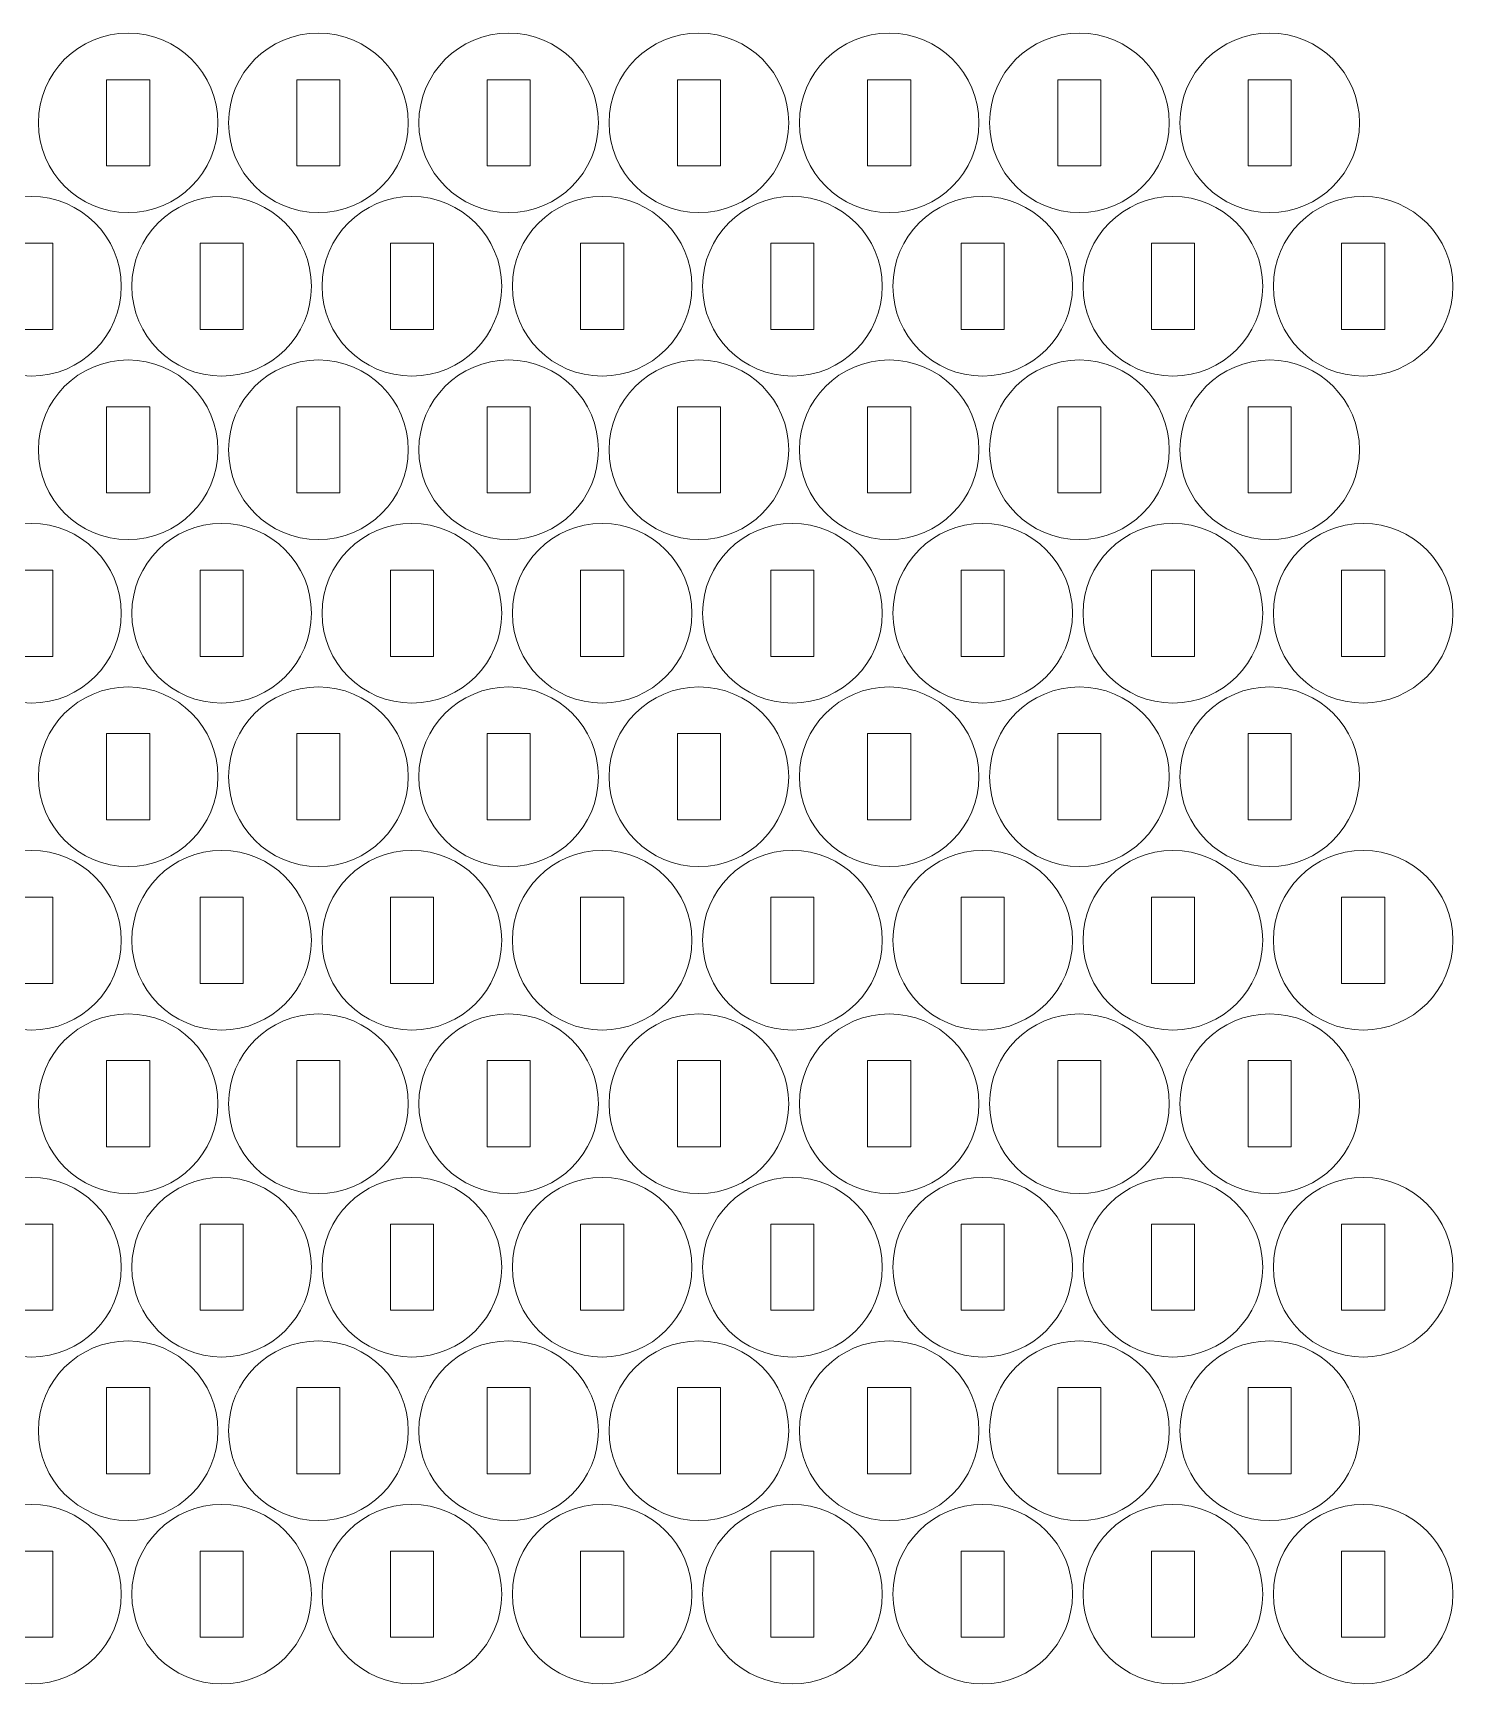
# Model space of a CAD drawing. Header units: millimetres. Extents: x -263 to 263, y -151 to 151.
# Drawn here: x 102.4 to 201.3, y -151.2 to -36.3 of the extents above; entities that cross this region are included whole.
import ezdxf

# ---------------------------------------------------------------- set-up
doc = ezdxf.new("R2010")
doc.units = ezdxf.units.MM
doc.header["$MEASUREMENT"] = 0
doc.layers.add('Camada 1', color=7, linetype='Continuous')

msp = doc.modelspace()

# ---------------------------------------------------------------- linework, layer by layer
at = {"layer": 'Camada 1', "lineweight": 20}
for points in [[(109.0542, -36.2836), (112.5059, -36.2836), (115.3042, -39.0819), (115.3042, -42.5336), (115.3042, -42.5336), (115.3042, -45.9853), (112.5059, -48.7836), (109.0542, -48.7836), (109.0542, -48.7836), (105.6025, -48.7836), (102.8042, -45.9853), (102.8042, -42.5336), (102.8042, -42.5336), (102.8042, -39.0819), (105.6025, -36.2836), (109.0542, -36.2836)], [(122.2964, -36.2836), (125.7481, -36.2836), (128.5464, -39.0819), (128.5464, -42.5336), (128.5464, -42.5336), (128.5464, -45.9853), (125.7481, -48.7836), (122.2964, -48.7836), (122.2964, -48.7836), (118.8447, -48.7836), (116.0464, -45.9853), (116.0464, -42.5336), (116.0464, -42.5336), (116.0464, -39.0819), (118.8447, -36.2836), (122.2964, -36.2836)], [(135.5386, -36.2836), (138.9903, -36.2836), (141.7886, -39.0819), (141.7886, -42.5336), (141.7886, -42.5336), (141.7886, -45.9853), (138.9903, -48.7836), (135.5386, -48.7836), (135.5386, -48.7836), (132.0869, -48.7836), (129.2886, -45.9853), (129.2886, -42.5336), (129.2886, -42.5336), (129.2886, -39.0819), (132.0869, -36.2836), (135.5386, -36.2836)], [(148.7808, -36.2836), (152.2325, -36.2836), (155.0308, -39.0819), (155.0308, -42.5336), (155.0308, -42.5336), (155.0308, -45.9853), (152.2325, -48.7836), (148.7808, -48.7836), (148.7808, -48.7836), (145.3291, -48.7836), (142.5308, -45.9853), (142.5308, -42.5336), (142.5308, -42.5336), (142.5308, -39.0819), (145.3291, -36.2836), (148.7808, -36.2836)], [(162.023, -36.2836), (165.4747, -36.2836), (168.273, -39.0819), (168.273, -42.5336), (168.273, -42.5336), (168.273, -45.9853), (165.4747, -48.7836), (162.023, -48.7836), (162.023, -48.7836), (158.5713, -48.7836), (155.773, -45.9853), (155.773, -42.5336), (155.773, -42.5336), (155.773, -39.0819), (158.5713, -36.2836), (162.023, -36.2836)], [(175.2652, -36.2836), (178.7169, -36.2836), (181.5152, -39.0819), (181.5152, -42.5336), (181.5152, -42.5336), (181.5152, -45.9853), (178.7169, -48.7836), (175.2652, -48.7836), (175.2652, -48.7836), (171.8135, -48.7836), (169.0152, -45.9853), (169.0152, -42.5336), (169.0152, -42.5336), (169.0152, -39.0819), (171.8135, -36.2836), (175.2652, -36.2836)], [(188.5074, -36.2836), (191.9591, -36.2836), (194.7574, -39.0819), (194.7574, -42.5336), (194.7574, -42.5336), (194.7574, -45.9853), (191.9591, -48.7836), (188.5074, -48.7836), (188.5074, -48.7836), (185.0557, -48.7836), (182.2574, -45.9853), (182.2574, -42.5336), (182.2574, -42.5336), (182.2574, -39.0819), (185.0557, -36.2836), (188.5074, -36.2836)], [(107.5542, -39.5336), (107.5542, -39.5336), (110.5542, -39.5336), (110.5542, -39.5336), (110.5542, -39.5336), (110.5542, -39.5336), (110.5542, -45.5336), (110.5542, -45.5336), (110.5542, -45.5336), (110.5542, -45.5336), (107.5542, -45.5336), (107.5542, -45.5336), (107.5542, -45.5336), (107.5542, -45.5336), (107.5542, -39.5336), (107.5542, -39.5336)], [(120.7964, -39.5336), (120.7964, -39.5336), (123.7964, -39.5336), (123.7964, -39.5336), (123.7964, -39.5336), (123.7964, -39.5336), (123.7964, -45.5336), (123.7964, -45.5336), (123.7964, -45.5336), (123.7964, -45.5336), (120.7964, -45.5336), (120.7964, -45.5336), (120.7964, -45.5336), (120.7964, -45.5336), (120.7964, -39.5336), (120.7964, -39.5336)], [(134.0386, -39.5336), (134.0386, -39.5336), (137.0386, -39.5336), (137.0386, -39.5336), (137.0386, -39.5336), (137.0386, -39.5336), (137.0386, -45.5336), (137.0386, -45.5336), (137.0386, -45.5336), (137.0386, -45.5336), (134.0386, -45.5336), (134.0386, -45.5336), (134.0386, -45.5336), (134.0386, -45.5336), (134.0386, -39.5336), (134.0386, -39.5336)], [(147.2808, -39.5336), (147.2808, -39.5336), (150.2808, -39.5336), (150.2808, -39.5336), (150.2808, -39.5336), (150.2808, -39.5336), (150.2808, -45.5336), (150.2808, -45.5336), (150.2808, -45.5336), (150.2808, -45.5336), (147.2808, -45.5336), (147.2808, -45.5336), (147.2808, -45.5336), (147.2808, -45.5336), (147.2808, -39.5336), (147.2808, -39.5336)], [(160.523, -39.5336), (160.523, -39.5336), (163.523, -39.5336), (163.523, -39.5336), (163.523, -39.5336), (163.523, -39.5336), (163.523, -45.5336), (163.523, -45.5336), (163.523, -45.5336), (163.523, -45.5336), (160.523, -45.5336), (160.523, -45.5336), (160.523, -45.5336), (160.523, -45.5336), (160.523, -39.5336), (160.523, -39.5336)], [(173.7652, -39.5336), (173.7652, -39.5336), (176.7652, -39.5336), (176.7652, -39.5336), (176.7652, -39.5336), (176.7652, -39.5336), (176.7652, -45.5336), (176.7652, -45.5336), (176.7652, -45.5336), (176.7652, -45.5336), (173.7652, -45.5336), (173.7652, -45.5336), (173.7652, -45.5336), (173.7652, -45.5336), (173.7652, -39.5336), (173.7652, -39.5336)], [(187.0074, -39.5336), (187.0074, -39.5336), (190.0074, -39.5336), (190.0074, -39.5336), (190.0074, -39.5336), (190.0074, -39.5336), (190.0074, -45.5336), (190.0074, -45.5336), (190.0074, -45.5336), (190.0074, -45.5336), (187.0074, -45.5336), (187.0074, -45.5336), (187.0074, -45.5336), (187.0074, -45.5336), (187.0074, -39.5336), (187.0074, -39.5336)], [(102.3208, -47.6607), (105.7725, -47.6607), (108.5708, -50.459), (108.5708, -53.9107), (108.5708, -53.9107), (108.5708, -57.3624), (105.7725, -60.1607), (102.3208, -60.1607), (102.3208, -60.1607), (98.8691, -60.1607), (96.0708, -57.3624), (96.0708, -53.9107), (96.0708, -53.9107), (96.0708, -50.459), (98.8691, -47.6607), (102.3208, -47.6607)], [(115.563, -47.6607), (119.0147, -47.6607), (121.813, -50.459), (121.813, -53.9107), (121.813, -53.9107), (121.813, -57.3624), (119.0147, -60.1607), (115.563, -60.1607), (115.563, -60.1607), (112.1113, -60.1607), (109.313, -57.3624), (109.313, -53.9107), (109.313, -53.9107), (109.313, -50.459), (112.1113, -47.6607), (115.563, -47.6607)], [(128.8052, -47.6607), (132.2569, -47.6607), (135.0552, -50.459), (135.0552, -53.9107), (135.0552, -53.9107), (135.0552, -57.3624), (132.2569, -60.1607), (128.8052, -60.1607), (128.8052, -60.1607), (125.3535, -60.1607), (122.5552, -57.3624), (122.5552, -53.9107), (122.5552, -53.9107), (122.5552, -50.459), (125.3535, -47.6607), (128.8052, -47.6607)], [(142.0474, -47.6607), (145.4991, -47.6607), (148.2974, -50.459), (148.2974, -53.9107), (148.2974, -53.9107), (148.2974, -57.3624), (145.4991, -60.1607), (142.0474, -60.1607), (142.0474, -60.1607), (138.5957, -60.1607), (135.7974, -57.3624), (135.7974, -53.9107), (135.7974, -53.9107), (135.7974, -50.459), (138.5957, -47.6607), (142.0474, -47.6607)], [(155.2896, -47.6607), (158.7413, -47.6607), (161.5396, -50.459), (161.5396, -53.9107), (161.5396, -53.9107), (161.5396, -57.3624), (158.7413, -60.1607), (155.2896, -60.1607), (155.2896, -60.1607), (151.8379, -60.1607), (149.0396, -57.3624), (149.0396, -53.9107), (149.0396, -53.9107), (149.0396, -50.459), (151.8379, -47.6607), (155.2896, -47.6607)], [(168.5318, -47.6607), (171.9835, -47.6607), (174.7818, -50.459), (174.7818, -53.9107), (174.7818, -53.9107), (174.7818, -57.3624), (171.9835, -60.1607), (168.5318, -60.1607), (168.5318, -60.1607), (165.0801, -60.1607), (162.2818, -57.3624), (162.2818, -53.9107), (162.2818, -53.9107), (162.2818, -50.459), (165.0801, -47.6607), (168.5318, -47.6607)], [(181.774, -47.6607), (185.2257, -47.6607), (188.024, -50.459), (188.024, -53.9107), (188.024, -53.9107), (188.024, -57.3624), (185.2257, -60.1607), (181.774, -60.1607), (181.774, -60.1607), (178.3223, -60.1607), (175.524, -57.3624), (175.524, -53.9107), (175.524, -53.9107), (175.524, -50.459), (178.3223, -47.6607), (181.774, -47.6607)], [(195.0162, -47.6607), (198.4679, -47.6607), (201.2662, -50.459), (201.2662, -53.9107), (201.2662, -53.9107), (201.2662, -57.3624), (198.4679, -60.1607), (195.0162, -60.1607), (195.0162, -60.1607), (191.5645, -60.1607), (188.7662, -57.3624), (188.7662, -53.9107), (188.7662, -53.9107), (188.7662, -50.459), (191.5645, -47.6607), (195.0162, -47.6607)], [(100.8208, -50.9107), (100.8208, -50.9107), (103.8208, -50.9107), (103.8208, -50.9107), (103.8208, -50.9107), (103.8208, -50.9107), (103.8208, -56.9107), (103.8208, -56.9107), (103.8208, -56.9107), (103.8208, -56.9107), (100.8208, -56.9107), (100.8208, -56.9107), (100.8208, -56.9107), (100.8208, -56.9107), (100.8208, -50.9107), (100.8208, -50.9107)], [(114.063, -50.9107), (114.063, -50.9107), (117.063, -50.9107), (117.063, -50.9107), (117.063, -50.9107), (117.063, -50.9107), (117.063, -56.9107), (117.063, -56.9107), (117.063, -56.9107), (117.063, -56.9107), (114.063, -56.9107), (114.063, -56.9107), (114.063, -56.9107), (114.063, -56.9107), (114.063, -50.9107), (114.063, -50.9107)], [(127.3052, -50.9107), (127.3052, -50.9107), (130.3052, -50.9107), (130.3052, -50.9107), (130.3052, -50.9107), (130.3052, -50.9107), (130.3052, -56.9107), (130.3052, -56.9107), (130.3052, -56.9107), (130.3052, -56.9107), (127.3052, -56.9107), (127.3052, -56.9107), (127.3052, -56.9107), (127.3052, -56.9107), (127.3052, -50.9107), (127.3052, -50.9107)], [(140.5474, -50.9107), (140.5474, -50.9107), (143.5474, -50.9107), (143.5474, -50.9107), (143.5474, -50.9107), (143.5474, -50.9107), (143.5474, -56.9107), (143.5474, -56.9107), (143.5474, -56.9107), (143.5474, -56.9107), (140.5474, -56.9107), (140.5474, -56.9107), (140.5474, -56.9107), (140.5474, -56.9107), (140.5474, -50.9107), (140.5474, -50.9107)], [(153.7896, -50.9107), (153.7896, -50.9107), (156.7896, -50.9107), (156.7896, -50.9107), (156.7896, -50.9107), (156.7896, -50.9107), (156.7896, -56.9107), (156.7896, -56.9107), (156.7896, -56.9107), (156.7896, -56.9107), (153.7896, -56.9107), (153.7896, -56.9107), (153.7896, -56.9107), (153.7896, -56.9107), (153.7896, -50.9107), (153.7896, -50.9107)], [(167.0318, -50.9107), (167.0318, -50.9107), (170.0318, -50.9107), (170.0318, -50.9107), (170.0318, -50.9107), (170.0318, -50.9107), (170.0318, -56.9107), (170.0318, -56.9107), (170.0318, -56.9107), (170.0318, -56.9107), (167.0318, -56.9107), (167.0318, -56.9107), (167.0318, -56.9107), (167.0318, -56.9107), (167.0318, -50.9107), (167.0318, -50.9107)], [(180.274, -50.9107), (180.274, -50.9107), (183.274, -50.9107), (183.274, -50.9107), (183.274, -50.9107), (183.274, -50.9107), (183.274, -56.9107), (183.274, -56.9107), (183.274, -56.9107), (183.274, -56.9107), (180.274, -56.9107), (180.274, -56.9107), (180.274, -56.9107), (180.274, -56.9107), (180.274, -50.9107), (180.274, -50.9107)], [(193.5162, -50.9107), (193.5162, -50.9107), (196.5162, -50.9107), (196.5162, -50.9107), (196.5162, -50.9107), (196.5162, -50.9107), (196.5162, -56.9107), (196.5162, -56.9107), (196.5162, -56.9107), (196.5162, -56.9107), (193.5162, -56.9107), (193.5162, -56.9107), (193.5162, -56.9107), (193.5162, -56.9107), (193.5162, -50.9107), (193.5162, -50.9107)], [(109.0542, -59.0378), (112.5059, -59.0378), (115.3042, -61.8361), (115.3042, -65.2878), (115.3042, -65.2878), (115.3042, -68.7395), (112.5059, -71.5378), (109.0542, -71.5378), (109.0542, -71.5378), (105.6025, -71.5378), (102.8042, -68.7395), (102.8042, -65.2878), (102.8042, -65.2878), (102.8042, -61.8361), (105.6025, -59.0378), (109.0542, -59.0378)], [(122.2964, -59.0378), (125.7481, -59.0378), (128.5464, -61.8361), (128.5464, -65.2878), (128.5464, -65.2878), (128.5464, -68.7395), (125.7481, -71.5378), (122.2964, -71.5378), (122.2964, -71.5378), (118.8447, -71.5378), (116.0464, -68.7395), (116.0464, -65.2878), (116.0464, -65.2878), (116.0464, -61.8361), (118.8447, -59.0378), (122.2964, -59.0378)], [(135.5386, -59.0378), (138.9903, -59.0378), (141.7886, -61.8361), (141.7886, -65.2878), (141.7886, -65.2878), (141.7886, -68.7395), (138.9903, -71.5378), (135.5386, -71.5378), (135.5386, -71.5378), (132.0869, -71.5378), (129.2886, -68.7395), (129.2886, -65.2878), (129.2886, -65.2878), (129.2886, -61.8361), (132.0869, -59.0378), (135.5386, -59.0378)], [(148.7808, -59.0378), (152.2325, -59.0378), (155.0308, -61.8361), (155.0308, -65.2878), (155.0308, -65.2878), (155.0308, -68.7395), (152.2325, -71.5378), (148.7808, -71.5378), (148.7808, -71.5378), (145.3291, -71.5378), (142.5308, -68.7395), (142.5308, -65.2878), (142.5308, -65.2878), (142.5308, -61.8361), (145.3291, -59.0378), (148.7808, -59.0378)], [(162.023, -59.0378), (165.4747, -59.0378), (168.273, -61.8361), (168.273, -65.2878), (168.273, -65.2878), (168.273, -68.7395), (165.4747, -71.5378), (162.023, -71.5378), (162.023, -71.5378), (158.5713, -71.5378), (155.773, -68.7395), (155.773, -65.2878), (155.773, -65.2878), (155.773, -61.8361), (158.5713, -59.0378), (162.023, -59.0378)], [(175.2652, -59.0378), (178.7169, -59.0378), (181.5152, -61.8361), (181.5152, -65.2878), (181.5152, -65.2878), (181.5152, -68.7395), (178.7169, -71.5378), (175.2652, -71.5378), (175.2652, -71.5378), (171.8135, -71.5378), (169.0152, -68.7395), (169.0152, -65.2878), (169.0152, -65.2878), (169.0152, -61.8361), (171.8135, -59.0378), (175.2652, -59.0378)], [(188.5074, -59.0378), (191.9591, -59.0378), (194.7574, -61.8361), (194.7574, -65.2878), (194.7574, -65.2878), (194.7574, -68.7395), (191.9591, -71.5378), (188.5074, -71.5378), (188.5074, -71.5378), (185.0557, -71.5378), (182.2574, -68.7395), (182.2574, -65.2878), (182.2574, -65.2878), (182.2574, -61.8361), (185.0557, -59.0378), (188.5074, -59.0378)], [(107.5542, -62.2878), (107.5542, -62.2878), (110.5542, -62.2878), (110.5542, -62.2878), (110.5542, -62.2878), (110.5542, -62.2878), (110.5542, -68.2878), (110.5542, -68.2878), (110.5542, -68.2878), (110.5542, -68.2878), (107.5542, -68.2878), (107.5542, -68.2878), (107.5542, -68.2878), (107.5542, -68.2878), (107.5542, -62.2878), (107.5542, -62.2878)], [(120.7964, -62.2878), (120.7964, -62.2878), (123.7964, -62.2878), (123.7964, -62.2878), (123.7964, -62.2878), (123.7964, -62.2878), (123.7964, -68.2878), (123.7964, -68.2878), (123.7964, -68.2878), (123.7964, -68.2878), (120.7964, -68.2878), (120.7964, -68.2878), (120.7964, -68.2878), (120.7964, -68.2878), (120.7964, -62.2878), (120.7964, -62.2878)], [(134.0386, -62.2878), (134.0386, -62.2878), (137.0386, -62.2878), (137.0386, -62.2878), (137.0386, -62.2878), (137.0386, -62.2878), (137.0386, -68.2878), (137.0386, -68.2878), (137.0386, -68.2878), (137.0386, -68.2878), (134.0386, -68.2878), (134.0386, -68.2878), (134.0386, -68.2878), (134.0386, -68.2878), (134.0386, -62.2878), (134.0386, -62.2878)], [(147.2808, -62.2878), (147.2808, -62.2878), (150.2808, -62.2878), (150.2808, -62.2878), (150.2808, -62.2878), (150.2808, -62.2878), (150.2808, -68.2878), (150.2808, -68.2878), (150.2808, -68.2878), (150.2808, -68.2878), (147.2808, -68.2878), (147.2808, -68.2878), (147.2808, -68.2878), (147.2808, -68.2878), (147.2808, -62.2878), (147.2808, -62.2878)], [(160.523, -62.2878), (160.523, -62.2878), (163.523, -62.2878), (163.523, -62.2878), (163.523, -62.2878), (163.523, -62.2878), (163.523, -68.2878), (163.523, -68.2878), (163.523, -68.2878), (163.523, -68.2878), (160.523, -68.2878), (160.523, -68.2878), (160.523, -68.2878), (160.523, -68.2878), (160.523, -62.2878), (160.523, -62.2878)], [(173.7652, -62.2878), (173.7652, -62.2878), (176.7652, -62.2878), (176.7652, -62.2878), (176.7652, -62.2878), (176.7652, -62.2878), (176.7652, -68.2878), (176.7652, -68.2878), (176.7652, -68.2878), (176.7652, -68.2878), (173.7652, -68.2878), (173.7652, -68.2878), (173.7652, -68.2878), (173.7652, -68.2878), (173.7652, -62.2878), (173.7652, -62.2878)], [(187.0074, -62.2878), (187.0074, -62.2878), (190.0074, -62.2878), (190.0074, -62.2878), (190.0074, -62.2878), (190.0074, -62.2878), (190.0074, -68.2878), (190.0074, -68.2878), (190.0074, -68.2878), (190.0074, -68.2878), (187.0074, -68.2878), (187.0074, -68.2878), (187.0074, -68.2878), (187.0074, -68.2878), (187.0074, -62.2878), (187.0074, -62.2878)], [(102.3208, -70.4149), (105.7725, -70.4149), (108.5708, -73.2132), (108.5708, -76.6649), (108.5708, -76.6649), (108.5708, -80.1166), (105.7725, -82.9149), (102.3208, -82.9149), (102.3208, -82.9149), (98.8691, -82.9149), (96.0708, -80.1166), (96.0708, -76.6649), (96.0708, -76.6649), (96.0708, -73.2132), (98.8691, -70.4149), (102.3208, -70.4149)], [(115.563, -70.4149), (119.0147, -70.4149), (121.813, -73.2132), (121.813, -76.6649), (121.813, -76.6649), (121.813, -80.1166), (119.0147, -82.9149), (115.563, -82.9149), (115.563, -82.9149), (112.1113, -82.9149), (109.313, -80.1166), (109.313, -76.6649), (109.313, -76.6649), (109.313, -73.2132), (112.1113, -70.4149), (115.563, -70.4149)], [(128.8052, -70.4149), (132.2569, -70.4149), (135.0552, -73.2132), (135.0552, -76.6649), (135.0552, -76.6649), (135.0552, -80.1166), (132.2569, -82.9149), (128.8052, -82.9149), (128.8052, -82.9149), (125.3535, -82.9149), (122.5552, -80.1166), (122.5552, -76.6649), (122.5552, -76.6649), (122.5552, -73.2132), (125.3535, -70.4149), (128.8052, -70.4149)], [(142.0474, -70.4149), (145.4991, -70.4149), (148.2974, -73.2132), (148.2974, -76.6649), (148.2974, -76.6649), (148.2974, -80.1166), (145.4991, -82.9149), (142.0474, -82.9149), (142.0474, -82.9149), (138.5957, -82.9149), (135.7974, -80.1166), (135.7974, -76.6649), (135.7974, -76.6649), (135.7974, -73.2132), (138.5957, -70.4149), (142.0474, -70.4149)], [(155.2896, -70.4149), (158.7413, -70.4149), (161.5396, -73.2132), (161.5396, -76.6649), (161.5396, -76.6649), (161.5396, -80.1166), (158.7413, -82.9149), (155.2896, -82.9149), (155.2896, -82.9149), (151.8379, -82.9149), (149.0396, -80.1166), (149.0396, -76.6649), (149.0396, -76.6649), (149.0396, -73.2132), (151.8379, -70.4149), (155.2896, -70.4149)], [(168.5318, -70.4149), (171.9835, -70.4149), (174.7818, -73.2132), (174.7818, -76.6649), (174.7818, -76.6649), (174.7818, -80.1166), (171.9835, -82.9149), (168.5318, -82.9149), (168.5318, -82.9149), (165.0801, -82.9149), (162.2818, -80.1166), (162.2818, -76.6649), (162.2818, -76.6649), (162.2818, -73.2132), (165.0801, -70.4149), (168.5318, -70.4149)], [(181.774, -70.4149), (185.2257, -70.4149), (188.024, -73.2132), (188.024, -76.6649), (188.024, -76.6649), (188.024, -80.1166), (185.2257, -82.9149), (181.774, -82.9149), (181.774, -82.9149), (178.3223, -82.9149), (175.524, -80.1166), (175.524, -76.6649), (175.524, -76.6649), (175.524, -73.2132), (178.3223, -70.4149), (181.774, -70.4149)], [(195.0162, -70.4149), (198.4679, -70.4149), (201.2662, -73.2132), (201.2662, -76.6649), (201.2662, -76.6649), (201.2662, -80.1166), (198.4679, -82.9149), (195.0162, -82.9149), (195.0162, -82.9149), (191.5645, -82.9149), (188.7662, -80.1166), (188.7662, -76.6649), (188.7662, -76.6649), (188.7662, -73.2132), (191.5645, -70.4149), (195.0162, -70.4149)], [(100.8208, -73.6649), (100.8208, -73.6649), (103.8208, -73.6649), (103.8208, -73.6649), (103.8208, -73.6649), (103.8208, -73.6649), (103.8208, -79.6649), (103.8208, -79.6649), (103.8208, -79.6649), (103.8208, -79.6649), (100.8208, -79.6649), (100.8208, -79.6649), (100.8208, -79.6649), (100.8208, -79.6649), (100.8208, -73.6649), (100.8208, -73.6649)], [(114.063, -73.6649), (114.063, -73.6649), (117.063, -73.6649), (117.063, -73.6649), (117.063, -73.6649), (117.063, -73.6649), (117.063, -79.6649), (117.063, -79.6649), (117.063, -79.6649), (117.063, -79.6649), (114.063, -79.6649), (114.063, -79.6649), (114.063, -79.6649), (114.063, -79.6649), (114.063, -73.6649), (114.063, -73.6649)], [(127.3052, -73.6649), (127.3052, -73.6649), (130.3052, -73.6649), (130.3052, -73.6649), (130.3052, -73.6649), (130.3052, -73.6649), (130.3052, -79.6649), (130.3052, -79.6649), (130.3052, -79.6649), (130.3052, -79.6649), (127.3052, -79.6649), (127.3052, -79.6649), (127.3052, -79.6649), (127.3052, -79.6649), (127.3052, -73.6649), (127.3052, -73.6649)], [(140.5474, -73.6649), (140.5474, -73.6649), (143.5474, -73.6649), (143.5474, -73.6649), (143.5474, -73.6649), (143.5474, -73.6649), (143.5474, -79.6649), (143.5474, -79.6649), (143.5474, -79.6649), (143.5474, -79.6649), (140.5474, -79.6649), (140.5474, -79.6649), (140.5474, -79.6649), (140.5474, -79.6649), (140.5474, -73.6649), (140.5474, -73.6649)], [(153.7896, -73.6649), (153.7896, -73.6649), (156.7896, -73.6649), (156.7896, -73.6649), (156.7896, -73.6649), (156.7896, -73.6649), (156.7896, -79.6649), (156.7896, -79.6649), (156.7896, -79.6649), (156.7896, -79.6649), (153.7896, -79.6649), (153.7896, -79.6649), (153.7896, -79.6649), (153.7896, -79.6649), (153.7896, -73.6649), (153.7896, -73.6649)], [(167.0318, -73.6649), (167.0318, -73.6649), (170.0318, -73.6649), (170.0318, -73.6649), (170.0318, -73.6649), (170.0318, -73.6649), (170.0318, -79.6649), (170.0318, -79.6649), (170.0318, -79.6649), (170.0318, -79.6649), (167.0318, -79.6649), (167.0318, -79.6649), (167.0318, -79.6649), (167.0318, -79.6649), (167.0318, -73.6649), (167.0318, -73.6649)], [(180.274, -73.6649), (180.274, -73.6649), (183.274, -73.6649), (183.274, -73.6649), (183.274, -73.6649), (183.274, -73.6649), (183.274, -79.6649), (183.274, -79.6649), (183.274, -79.6649), (183.274, -79.6649), (180.274, -79.6649), (180.274, -79.6649), (180.274, -79.6649), (180.274, -79.6649), (180.274, -73.6649), (180.274, -73.6649)], [(193.5162, -73.6649), (193.5162, -73.6649), (196.5162, -73.6649), (196.5162, -73.6649), (196.5162, -73.6649), (196.5162, -73.6649), (196.5162, -79.6649), (196.5162, -79.6649), (196.5162, -79.6649), (196.5162, -79.6649), (193.5162, -79.6649), (193.5162, -79.6649), (193.5162, -79.6649), (193.5162, -79.6649), (193.5162, -73.6649), (193.5162, -73.6649)], [(109.0542, -81.792), (112.5059, -81.792), (115.3042, -84.5903), (115.3042, -88.042), (115.3042, -88.042), (115.3042, -91.4937), (112.5059, -94.292), (109.0542, -94.292), (109.0542, -94.292), (105.6025, -94.292), (102.8042, -91.4937), (102.8042, -88.042), (102.8042, -88.042), (102.8042, -84.5903), (105.6025, -81.792), (109.0542, -81.792)], [(122.2964, -81.792), (125.7481, -81.792), (128.5464, -84.5903), (128.5464, -88.042), (128.5464, -88.042), (128.5464, -91.4937), (125.7481, -94.292), (122.2964, -94.292), (122.2964, -94.292), (118.8447, -94.292), (116.0464, -91.4937), (116.0464, -88.042), (116.0464, -88.042), (116.0464, -84.5903), (118.8447, -81.792), (122.2964, -81.792)], [(135.5386, -81.792), (138.9903, -81.792), (141.7886, -84.5903), (141.7886, -88.042), (141.7886, -88.042), (141.7886, -91.4937), (138.9903, -94.292), (135.5386, -94.292), (135.5386, -94.292), (132.0869, -94.292), (129.2886, -91.4937), (129.2886, -88.042), (129.2886, -88.042), (129.2886, -84.5903), (132.0869, -81.792), (135.5386, -81.792)], [(148.7808, -81.792), (152.2325, -81.792), (155.0308, -84.5903), (155.0308, -88.042), (155.0308, -88.042), (155.0308, -91.4937), (152.2325, -94.292), (148.7808, -94.292), (148.7808, -94.292), (145.3291, -94.292), (142.5308, -91.4937), (142.5308, -88.042), (142.5308, -88.042), (142.5308, -84.5903), (145.3291, -81.792), (148.7808, -81.792)], [(162.023, -81.792), (165.4747, -81.792), (168.273, -84.5903), (168.273, -88.042), (168.273, -88.042), (168.273, -91.4937), (165.4747, -94.292), (162.023, -94.292), (162.023, -94.292), (158.5713, -94.292), (155.773, -91.4937), (155.773, -88.042), (155.773, -88.042), (155.773, -84.5903), (158.5713, -81.792), (162.023, -81.792)], [(175.2652, -81.792), (178.7169, -81.792), (181.5152, -84.5903), (181.5152, -88.042), (181.5152, -88.042), (181.5152, -91.4937), (178.7169, -94.292), (175.2652, -94.292), (175.2652, -94.292), (171.8135, -94.292), (169.0152, -91.4937), (169.0152, -88.042), (169.0152, -88.042), (169.0152, -84.5903), (171.8135, -81.792), (175.2652, -81.792)], [(188.5074, -81.792), (191.9591, -81.792), (194.7574, -84.5903), (194.7574, -88.042), (194.7574, -88.042), (194.7574, -91.4937), (191.9591, -94.292), (188.5074, -94.292), (188.5074, -94.292), (185.0557, -94.292), (182.2574, -91.4937), (182.2574, -88.042), (182.2574, -88.042), (182.2574, -84.5903), (185.0557, -81.792), (188.5074, -81.792)], [(107.5542, -85.042), (107.5542, -85.042), (110.5542, -85.042), (110.5542, -85.042), (110.5542, -85.042), (110.5542, -85.042), (110.5542, -91.042), (110.5542, -91.042), (110.5542, -91.042), (110.5542, -91.042), (107.5542, -91.042), (107.5542, -91.042), (107.5542, -91.042), (107.5542, -91.042), (107.5542, -85.042), (107.5542, -85.042)], [(120.7964, -85.042), (120.7964, -85.042), (123.7964, -85.042), (123.7964, -85.042), (123.7964, -85.042), (123.7964, -85.042), (123.7964, -91.042), (123.7964, -91.042), (123.7964, -91.042), (123.7964, -91.042), (120.7964, -91.042), (120.7964, -91.042), (120.7964, -91.042), (120.7964, -91.042), (120.7964, -85.042), (120.7964, -85.042)], [(134.0386, -85.042), (134.0386, -85.042), (137.0386, -85.042), (137.0386, -85.042), (137.0386, -85.042), (137.0386, -85.042), (137.0386, -91.042), (137.0386, -91.042), (137.0386, -91.042), (137.0386, -91.042), (134.0386, -91.042), (134.0386, -91.042), (134.0386, -91.042), (134.0386, -91.042), (134.0386, -85.042), (134.0386, -85.042)], [(147.2808, -85.042), (147.2808, -85.042), (150.2808, -85.042), (150.2808, -85.042), (150.2808, -85.042), (150.2808, -85.042), (150.2808, -91.042), (150.2808, -91.042), (150.2808, -91.042), (150.2808, -91.042), (147.2808, -91.042), (147.2808, -91.042), (147.2808, -91.042), (147.2808, -91.042), (147.2808, -85.042), (147.2808, -85.042)], [(160.523, -85.042), (160.523, -85.042), (163.523, -85.042), (163.523, -85.042), (163.523, -85.042), (163.523, -85.042), (163.523, -91.042), (163.523, -91.042), (163.523, -91.042), (163.523, -91.042), (160.523, -91.042), (160.523, -91.042), (160.523, -91.042), (160.523, -91.042), (160.523, -85.042), (160.523, -85.042)], [(173.7652, -85.042), (173.7652, -85.042), (176.7652, -85.042), (176.7652, -85.042), (176.7652, -85.042), (176.7652, -85.042), (176.7652, -91.042), (176.7652, -91.042), (176.7652, -91.042), (176.7652, -91.042), (173.7652, -91.042), (173.7652, -91.042), (173.7652, -91.042), (173.7652, -91.042), (173.7652, -85.042), (173.7652, -85.042)], [(187.0074, -85.042), (187.0074, -85.042), (190.0074, -85.042), (190.0074, -85.042), (190.0074, -85.042), (190.0074, -85.042), (190.0074, -91.042), (190.0074, -91.042), (190.0074, -91.042), (190.0074, -91.042), (187.0074, -91.042), (187.0074, -91.042), (187.0074, -91.042), (187.0074, -91.042), (187.0074, -85.042), (187.0074, -85.042)], [(102.3208, -93.1691), (105.7725, -93.1691), (108.5708, -95.9674), (108.5708, -99.4191), (108.5708, -99.4191), (108.5708, -102.8708), (105.7725, -105.6691), (102.3208, -105.6691), (102.3208, -105.6691), (98.8691, -105.6691), (96.0708, -102.8708), (96.0708, -99.4191), (96.0708, -99.4191), (96.0708, -95.9674), (98.8691, -93.1691), (102.3208, -93.1691)], [(115.563, -93.1691), (119.0147, -93.1691), (121.813, -95.9674), (121.813, -99.4191), (121.813, -99.4191), (121.813, -102.8708), (119.0147, -105.6691), (115.563, -105.6691), (115.563, -105.6691), (112.1113, -105.6691), (109.313, -102.8708), (109.313, -99.4191), (109.313, -99.4191), (109.313, -95.9674), (112.1113, -93.1691), (115.563, -93.1691)], [(128.8052, -93.1691), (132.2569, -93.1691), (135.0552, -95.9674), (135.0552, -99.4191), (135.0552, -99.4191), (135.0552, -102.8708), (132.2569, -105.6691), (128.8052, -105.6691), (128.8052, -105.6691), (125.3535, -105.6691), (122.5552, -102.8708), (122.5552, -99.4191), (122.5552, -99.4191), (122.5552, -95.9674), (125.3535, -93.1691), (128.8052, -93.1691)], [(142.0474, -93.1691), (145.4991, -93.1691), (148.2974, -95.9674), (148.2974, -99.4191), (148.2974, -99.4191), (148.2974, -102.8708), (145.4991, -105.6691), (142.0474, -105.6691), (142.0474, -105.6691), (138.5957, -105.6691), (135.7974, -102.8708), (135.7974, -99.4191), (135.7974, -99.4191), (135.7974, -95.9674), (138.5957, -93.1691), (142.0474, -93.1691)], [(155.2896, -93.1691), (158.7413, -93.1691), (161.5396, -95.9674), (161.5396, -99.4191), (161.5396, -99.4191), (161.5396, -102.8708), (158.7413, -105.6691), (155.2896, -105.6691), (155.2896, -105.6691), (151.8379, -105.6691), (149.0396, -102.8708), (149.0396, -99.4191), (149.0396, -99.4191), (149.0396, -95.9674), (151.8379, -93.1691), (155.2896, -93.1691)], [(168.5318, -93.1691), (171.9835, -93.1691), (174.7818, -95.9674), (174.7818, -99.4191), (174.7818, -99.4191), (174.7818, -102.8708), (171.9835, -105.6691), (168.5318, -105.6691), (168.5318, -105.6691), (165.0801, -105.6691), (162.2818, -102.8708), (162.2818, -99.4191), (162.2818, -99.4191), (162.2818, -95.9674), (165.0801, -93.1691), (168.5318, -93.1691)], [(181.774, -93.1691), (185.2257, -93.1691), (188.024, -95.9674), (188.024, -99.4191), (188.024, -99.4191), (188.024, -102.8708), (185.2257, -105.6691), (181.774, -105.6691), (181.774, -105.6691), (178.3223, -105.6691), (175.524, -102.8708), (175.524, -99.4191), (175.524, -99.4191), (175.524, -95.9674), (178.3223, -93.1691), (181.774, -93.1691)], [(195.0162, -93.1691), (198.4679, -93.1691), (201.2662, -95.9674), (201.2662, -99.4191), (201.2662, -99.4191), (201.2662, -102.8708), (198.4679, -105.6691), (195.0162, -105.6691), (195.0162, -105.6691), (191.5645, -105.6691), (188.7662, -102.8708), (188.7662, -99.4191), (188.7662, -99.4191), (188.7662, -95.9674), (191.5645, -93.1691), (195.0162, -93.1691)], [(100.8208, -96.4191), (100.8208, -96.4191), (103.8208, -96.4191), (103.8208, -96.4191), (103.8208, -96.4191), (103.8208, -96.4191), (103.8208, -102.4191), (103.8208, -102.4191), (103.8208, -102.4191), (103.8208, -102.4191), (100.8208, -102.4191), (100.8208, -102.4191), (100.8208, -102.4191), (100.8208, -102.4191), (100.8208, -96.4191), (100.8208, -96.4191)], [(114.063, -96.4191), (114.063, -96.4191), (117.063, -96.4191), (117.063, -96.4191), (117.063, -96.4191), (117.063, -96.4191), (117.063, -102.4191), (117.063, -102.4191), (117.063, -102.4191), (117.063, -102.4191), (114.063, -102.4191), (114.063, -102.4191), (114.063, -102.4191), (114.063, -102.4191), (114.063, -96.4191), (114.063, -96.4191)], [(127.3052, -96.4191), (127.3052, -96.4191), (130.3052, -96.4191), (130.3052, -96.4191), (130.3052, -96.4191), (130.3052, -96.4191), (130.3052, -102.4191), (130.3052, -102.4191), (130.3052, -102.4191), (130.3052, -102.4191), (127.3052, -102.4191), (127.3052, -102.4191), (127.3052, -102.4191), (127.3052, -102.4191), (127.3052, -96.4191), (127.3052, -96.4191)], [(140.5474, -96.4191), (140.5474, -96.4191), (143.5474, -96.4191), (143.5474, -96.4191), (143.5474, -96.4191), (143.5474, -96.4191), (143.5474, -102.4191), (143.5474, -102.4191), (143.5474, -102.4191), (143.5474, -102.4191), (140.5474, -102.4191), (140.5474, -102.4191), (140.5474, -102.4191), (140.5474, -102.4191), (140.5474, -96.4191), (140.5474, -96.4191)], [(153.7896, -96.4191), (153.7896, -96.4191), (156.7896, -96.4191), (156.7896, -96.4191), (156.7896, -96.4191), (156.7896, -96.4191), (156.7896, -102.4191), (156.7896, -102.4191), (156.7896, -102.4191), (156.7896, -102.4191), (153.7896, -102.4191), (153.7896, -102.4191), (153.7896, -102.4191), (153.7896, -102.4191), (153.7896, -96.4191), (153.7896, -96.4191)], [(167.0318, -96.4191), (167.0318, -96.4191), (170.0318, -96.4191), (170.0318, -96.4191), (170.0318, -96.4191), (170.0318, -96.4191), (170.0318, -102.4191), (170.0318, -102.4191), (170.0318, -102.4191), (170.0318, -102.4191), (167.0318, -102.4191), (167.0318, -102.4191), (167.0318, -102.4191), (167.0318, -102.4191), (167.0318, -96.4191), (167.0318, -96.4191)], [(180.274, -96.4191), (180.274, -96.4191), (183.274, -96.4191), (183.274, -96.4191), (183.274, -96.4191), (183.274, -96.4191), (183.274, -102.4191), (183.274, -102.4191), (183.274, -102.4191), (183.274, -102.4191), (180.274, -102.4191), (180.274, -102.4191), (180.274, -102.4191), (180.274, -102.4191), (180.274, -96.4191), (180.274, -96.4191)], [(193.5162, -96.4191), (193.5162, -96.4191), (196.5162, -96.4191), (196.5162, -96.4191), (196.5162, -96.4191), (196.5162, -96.4191), (196.5162, -102.4191), (196.5162, -102.4191), (196.5162, -102.4191), (196.5162, -102.4191), (193.5162, -102.4191), (193.5162, -102.4191), (193.5162, -102.4191), (193.5162, -102.4191), (193.5162, -96.4191), (193.5162, -96.4191)], [(109.0542, -104.5462), (112.5059, -104.5462), (115.3042, -107.3445), (115.3042, -110.7962), (115.3042, -110.7962), (115.3042, -114.2479), (112.5059, -117.0462), (109.0542, -117.0462), (109.0542, -117.0462), (105.6025, -117.0462), (102.8042, -114.2479), (102.8042, -110.7962), (102.8042, -110.7962), (102.8042, -107.3445), (105.6025, -104.5462), (109.0542, -104.5462)], [(122.2964, -104.5462), (125.7481, -104.5462), (128.5464, -107.3445), (128.5464, -110.7962), (128.5464, -110.7962), (128.5464, -114.2479), (125.7481, -117.0462), (122.2964, -117.0462), (122.2964, -117.0462), (118.8447, -117.0462), (116.0464, -114.2479), (116.0464, -110.7962), (116.0464, -110.7962), (116.0464, -107.3445), (118.8447, -104.5462), (122.2964, -104.5462)], [(135.5386, -104.5462), (138.9903, -104.5462), (141.7886, -107.3445), (141.7886, -110.7962), (141.7886, -110.7962), (141.7886, -114.2479), (138.9903, -117.0462), (135.5386, -117.0462), (135.5386, -117.0462), (132.0869, -117.0462), (129.2886, -114.2479), (129.2886, -110.7962), (129.2886, -110.7962), (129.2886, -107.3445), (132.0869, -104.5462), (135.5386, -104.5462)], [(148.7808, -104.5462), (152.2325, -104.5462), (155.0308, -107.3445), (155.0308, -110.7962), (155.0308, -110.7962), (155.0308, -114.2479), (152.2325, -117.0462), (148.7808, -117.0462), (148.7808, -117.0462), (145.3291, -117.0462), (142.5308, -114.2479), (142.5308, -110.7962), (142.5308, -110.7962), (142.5308, -107.3445), (145.3291, -104.5462), (148.7808, -104.5462)], [(162.023, -104.5462), (165.4747, -104.5462), (168.273, -107.3445), (168.273, -110.7962), (168.273, -110.7962), (168.273, -114.2479), (165.4747, -117.0462), (162.023, -117.0462), (162.023, -117.0462), (158.5713, -117.0462), (155.773, -114.2479), (155.773, -110.7962), (155.773, -110.7962), (155.773, -107.3445), (158.5713, -104.5462), (162.023, -104.5462)], [(175.2652, -104.5462), (178.7169, -104.5462), (181.5152, -107.3445), (181.5152, -110.7962), (181.5152, -110.7962), (181.5152, -114.2479), (178.7169, -117.0462), (175.2652, -117.0462), (175.2652, -117.0462), (171.8135, -117.0462), (169.0152, -114.2479), (169.0152, -110.7962), (169.0152, -110.7962), (169.0152, -107.3445), (171.8135, -104.5462), (175.2652, -104.5462)], [(188.5074, -104.5462), (191.9591, -104.5462), (194.7574, -107.3445), (194.7574, -110.7962), (194.7574, -110.7962), (194.7574, -114.2479), (191.9591, -117.0462), (188.5074, -117.0462), (188.5074, -117.0462), (185.0557, -117.0462), (182.2574, -114.2479), (182.2574, -110.7962), (182.2574, -110.7962), (182.2574, -107.3445), (185.0557, -104.5462), (188.5074, -104.5462)], [(107.5542, -107.7962), (107.5542, -107.7962), (110.5542, -107.7962), (110.5542, -107.7962), (110.5542, -107.7962), (110.5542, -107.7962), (110.5542, -113.7962), (110.5542, -113.7962), (110.5542, -113.7962), (110.5542, -113.7962), (107.5542, -113.7962), (107.5542, -113.7962), (107.5542, -113.7962), (107.5542, -113.7962), (107.5542, -107.7962), (107.5542, -107.7962)], [(120.7964, -107.7962), (120.7964, -107.7962), (123.7964, -107.7962), (123.7964, -107.7962), (123.7964, -107.7962), (123.7964, -107.7962), (123.7964, -113.7962), (123.7964, -113.7962), (123.7964, -113.7962), (123.7964, -113.7962), (120.7964, -113.7962), (120.7964, -113.7962), (120.7964, -113.7962), (120.7964, -113.7962), (120.7964, -107.7962), (120.7964, -107.7962)], [(134.0386, -107.7962), (134.0386, -107.7962), (137.0386, -107.7962), (137.0386, -107.7962), (137.0386, -107.7962), (137.0386, -107.7962), (137.0386, -113.7962), (137.0386, -113.7962), (137.0386, -113.7962), (137.0386, -113.7962), (134.0386, -113.7962), (134.0386, -113.7962), (134.0386, -113.7962), (134.0386, -113.7962), (134.0386, -107.7962), (134.0386, -107.7962)], [(147.2808, -107.7962), (147.2808, -107.7962), (150.2808, -107.7962), (150.2808, -107.7962), (150.2808, -107.7962), (150.2808, -107.7962), (150.2808, -113.7962), (150.2808, -113.7962), (150.2808, -113.7962), (150.2808, -113.7962), (147.2808, -113.7962), (147.2808, -113.7962), (147.2808, -113.7962), (147.2808, -113.7962), (147.2808, -107.7962), (147.2808, -107.7962)], [(160.523, -107.7962), (160.523, -107.7962), (163.523, -107.7962), (163.523, -107.7962), (163.523, -107.7962), (163.523, -107.7962), (163.523, -113.7962), (163.523, -113.7962), (163.523, -113.7962), (163.523, -113.7962), (160.523, -113.7962), (160.523, -113.7962), (160.523, -113.7962), (160.523, -113.7962), (160.523, -107.7962), (160.523, -107.7962)], [(173.7652, -107.7962), (173.7652, -107.7962), (176.7652, -107.7962), (176.7652, -107.7962), (176.7652, -107.7962), (176.7652, -107.7962), (176.7652, -113.7962), (176.7652, -113.7962), (176.7652, -113.7962), (176.7652, -113.7962), (173.7652, -113.7962), (173.7652, -113.7962), (173.7652, -113.7962), (173.7652, -113.7962), (173.7652, -107.7962), (173.7652, -107.7962)], [(187.0074, -107.7962), (187.0074, -107.7962), (190.0074, -107.7962), (190.0074, -107.7962), (190.0074, -107.7962), (190.0074, -107.7962), (190.0074, -113.7962), (190.0074, -113.7962), (190.0074, -113.7962), (190.0074, -113.7962), (187.0074, -113.7962), (187.0074, -113.7962), (187.0074, -113.7962), (187.0074, -113.7962), (187.0074, -107.7962), (187.0074, -107.7962)], [(102.3208, -115.9233), (105.7725, -115.9233), (108.5708, -118.7216), (108.5708, -122.1733), (108.5708, -122.1733), (108.5708, -125.625), (105.7725, -128.4233), (102.3208, -128.4233), (102.3208, -128.4233), (98.8691, -128.4233), (96.0708, -125.625), (96.0708, -122.1733), (96.0708, -122.1733), (96.0708, -118.7216), (98.8691, -115.9233), (102.3208, -115.9233)], [(115.563, -115.9233), (119.0147, -115.9233), (121.813, -118.7216), (121.813, -122.1733), (121.813, -122.1733), (121.813, -125.625), (119.0147, -128.4233), (115.563, -128.4233), (115.563, -128.4233), (112.1113, -128.4233), (109.313, -125.625), (109.313, -122.1733), (109.313, -122.1733), (109.313, -118.7216), (112.1113, -115.9233), (115.563, -115.9233)], [(128.8052, -115.9233), (132.2569, -115.9233), (135.0552, -118.7216), (135.0552, -122.1733), (135.0552, -122.1733), (135.0552, -125.625), (132.2569, -128.4233), (128.8052, -128.4233), (128.8052, -128.4233), (125.3535, -128.4233), (122.5552, -125.625), (122.5552, -122.1733), (122.5552, -122.1733), (122.5552, -118.7216), (125.3535, -115.9233), (128.8052, -115.9233)], [(142.0474, -115.9233), (145.4991, -115.9233), (148.2974, -118.7216), (148.2974, -122.1733), (148.2974, -122.1733), (148.2974, -125.625), (145.4991, -128.4233), (142.0474, -128.4233), (142.0474, -128.4233), (138.5957, -128.4233), (135.7974, -125.625), (135.7974, -122.1733), (135.7974, -122.1733), (135.7974, -118.7216), (138.5957, -115.9233), (142.0474, -115.9233)], [(155.2896, -115.9233), (158.7413, -115.9233), (161.5396, -118.7216), (161.5396, -122.1733), (161.5396, -122.1733), (161.5396, -125.625), (158.7413, -128.4233), (155.2896, -128.4233), (155.2896, -128.4233), (151.8379, -128.4233), (149.0396, -125.625), (149.0396, -122.1733), (149.0396, -122.1733), (149.0396, -118.7216), (151.8379, -115.9233), (155.2896, -115.9233)], [(168.5318, -115.9233), (171.9835, -115.9233), (174.7818, -118.7216), (174.7818, -122.1733), (174.7818, -122.1733), (174.7818, -125.625), (171.9835, -128.4233), (168.5318, -128.4233), (168.5318, -128.4233), (165.0801, -128.4233), (162.2818, -125.625), (162.2818, -122.1733), (162.2818, -122.1733), (162.2818, -118.7216), (165.0801, -115.9233), (168.5318, -115.9233)], [(181.774, -115.9233), (185.2257, -115.9233), (188.024, -118.7216), (188.024, -122.1733), (188.024, -122.1733), (188.024, -125.625), (185.2257, -128.4233), (181.774, -128.4233), (181.774, -128.4233), (178.3223, -128.4233), (175.524, -125.625), (175.524, -122.1733), (175.524, -122.1733), (175.524, -118.7216), (178.3223, -115.9233), (181.774, -115.9233)], [(195.0162, -115.9233), (198.4679, -115.9233), (201.2662, -118.7216), (201.2662, -122.1733), (201.2662, -122.1733), (201.2662, -125.625), (198.4679, -128.4233), (195.0162, -128.4233), (195.0162, -128.4233), (191.5645, -128.4233), (188.7662, -125.625), (188.7662, -122.1733), (188.7662, -122.1733), (188.7662, -118.7216), (191.5645, -115.9233), (195.0162, -115.9233)], [(100.8208, -119.1733), (100.8208, -119.1733), (103.8208, -119.1733), (103.8208, -119.1733), (103.8208, -119.1733), (103.8208, -119.1733), (103.8208, -125.1733), (103.8208, -125.1733), (103.8208, -125.1733), (103.8208, -125.1733), (100.8208, -125.1733), (100.8208, -125.1733), (100.8208, -125.1733), (100.8208, -125.1733), (100.8208, -119.1733), (100.8208, -119.1733)], [(114.063, -119.1733), (114.063, -119.1733), (117.063, -119.1733), (117.063, -119.1733), (117.063, -119.1733), (117.063, -119.1733), (117.063, -125.1733), (117.063, -125.1733), (117.063, -125.1733), (117.063, -125.1733), (114.063, -125.1733), (114.063, -125.1733), (114.063, -125.1733), (114.063, -125.1733), (114.063, -119.1733), (114.063, -119.1733)], [(127.3052, -119.1733), (127.3052, -119.1733), (130.3052, -119.1733), (130.3052, -119.1733), (130.3052, -119.1733), (130.3052, -119.1733), (130.3052, -125.1733), (130.3052, -125.1733), (130.3052, -125.1733), (130.3052, -125.1733), (127.3052, -125.1733), (127.3052, -125.1733), (127.3052, -125.1733), (127.3052, -125.1733), (127.3052, -119.1733), (127.3052, -119.1733)], [(140.5474, -119.1733), (140.5474, -119.1733), (143.5474, -119.1733), (143.5474, -119.1733), (143.5474, -119.1733), (143.5474, -119.1733), (143.5474, -125.1733), (143.5474, -125.1733), (143.5474, -125.1733), (143.5474, -125.1733), (140.5474, -125.1733), (140.5474, -125.1733), (140.5474, -125.1733), (140.5474, -125.1733), (140.5474, -119.1733), (140.5474, -119.1733)], [(153.7896, -119.1733), (153.7896, -119.1733), (156.7896, -119.1733), (156.7896, -119.1733), (156.7896, -119.1733), (156.7896, -119.1733), (156.7896, -125.1733), (156.7896, -125.1733), (156.7896, -125.1733), (156.7896, -125.1733), (153.7896, -125.1733), (153.7896, -125.1733), (153.7896, -125.1733), (153.7896, -125.1733), (153.7896, -119.1733), (153.7896, -119.1733)], [(167.0318, -119.1733), (167.0318, -119.1733), (170.0318, -119.1733), (170.0318, -119.1733), (170.0318, -119.1733), (170.0318, -119.1733), (170.0318, -125.1733), (170.0318, -125.1733), (170.0318, -125.1733), (170.0318, -125.1733), (167.0318, -125.1733), (167.0318, -125.1733), (167.0318, -125.1733), (167.0318, -125.1733), (167.0318, -119.1733), (167.0318, -119.1733)], [(180.274, -119.1733), (180.274, -119.1733), (183.274, -119.1733), (183.274, -119.1733), (183.274, -119.1733), (183.274, -119.1733), (183.274, -125.1733), (183.274, -125.1733), (183.274, -125.1733), (183.274, -125.1733), (180.274, -125.1733), (180.274, -125.1733), (180.274, -125.1733), (180.274, -125.1733), (180.274, -119.1733), (180.274, -119.1733)], [(193.5162, -119.1733), (193.5162, -119.1733), (196.5162, -119.1733), (196.5162, -119.1733), (196.5162, -119.1733), (196.5162, -119.1733), (196.5162, -125.1733), (196.5162, -125.1733), (196.5162, -125.1733), (196.5162, -125.1733), (193.5162, -125.1733), (193.5162, -125.1733), (193.5162, -125.1733), (193.5162, -125.1733), (193.5162, -119.1733), (193.5162, -119.1733)], [(109.0542, -127.3004), (112.5059, -127.3004), (115.3042, -130.0987), (115.3042, -133.5504), (115.3042, -133.5504), (115.3042, -137.0021), (112.5059, -139.8004), (109.0542, -139.8004), (109.0542, -139.8004), (105.6025, -139.8004), (102.8042, -137.0021), (102.8042, -133.5504), (102.8042, -133.5504), (102.8042, -130.0987), (105.6025, -127.3004), (109.0542, -127.3004)], [(122.2964, -127.3004), (125.7481, -127.3004), (128.5464, -130.0987), (128.5464, -133.5504), (128.5464, -133.5504), (128.5464, -137.0021), (125.7481, -139.8004), (122.2964, -139.8004), (122.2964, -139.8004), (118.8447, -139.8004), (116.0464, -137.0021), (116.0464, -133.5504), (116.0464, -133.5504), (116.0464, -130.0987), (118.8447, -127.3004), (122.2964, -127.3004)], [(135.5386, -127.3004), (138.9903, -127.3004), (141.7886, -130.0987), (141.7886, -133.5504), (141.7886, -133.5504), (141.7886, -137.0021), (138.9903, -139.8004), (135.5386, -139.8004), (135.5386, -139.8004), (132.0869, -139.8004), (129.2886, -137.0021), (129.2886, -133.5504), (129.2886, -133.5504), (129.2886, -130.0987), (132.0869, -127.3004), (135.5386, -127.3004)], [(148.7808, -127.3004), (152.2325, -127.3004), (155.0308, -130.0987), (155.0308, -133.5504), (155.0308, -133.5504), (155.0308, -137.0021), (152.2325, -139.8004), (148.7808, -139.8004), (148.7808, -139.8004), (145.3291, -139.8004), (142.5308, -137.0021), (142.5308, -133.5504), (142.5308, -133.5504), (142.5308, -130.0987), (145.3291, -127.3004), (148.7808, -127.3004)], [(162.023, -127.3004), (165.4747, -127.3004), (168.273, -130.0987), (168.273, -133.5504), (168.273, -133.5504), (168.273, -137.0021), (165.4747, -139.8004), (162.023, -139.8004), (162.023, -139.8004), (158.5713, -139.8004), (155.773, -137.0021), (155.773, -133.5504), (155.773, -133.5504), (155.773, -130.0987), (158.5713, -127.3004), (162.023, -127.3004)], [(175.2652, -127.3004), (178.7169, -127.3004), (181.5152, -130.0987), (181.5152, -133.5504), (181.5152, -133.5504), (181.5152, -137.0021), (178.7169, -139.8004), (175.2652, -139.8004), (175.2652, -139.8004), (171.8135, -139.8004), (169.0152, -137.0021), (169.0152, -133.5504), (169.0152, -133.5504), (169.0152, -130.0987), (171.8135, -127.3004), (175.2652, -127.3004)], [(188.5074, -127.3004), (191.9591, -127.3004), (194.7574, -130.0987), (194.7574, -133.5504), (194.7574, -133.5504), (194.7574, -137.0021), (191.9591, -139.8004), (188.5074, -139.8004), (188.5074, -139.8004), (185.0557, -139.8004), (182.2574, -137.0021), (182.2574, -133.5504), (182.2574, -133.5504), (182.2574, -130.0987), (185.0557, -127.3004), (188.5074, -127.3004)], [(107.5542, -130.5504), (107.5542, -130.5504), (110.5542, -130.5504), (110.5542, -130.5504), (110.5542, -130.5504), (110.5542, -130.5504), (110.5542, -136.5504), (110.5542, -136.5504), (110.5542, -136.5504), (110.5542, -136.5504), (107.5542, -136.5504), (107.5542, -136.5504), (107.5542, -136.5504), (107.5542, -136.5504), (107.5542, -130.5504), (107.5542, -130.5504)], [(120.7964, -130.5504), (120.7964, -130.5504), (123.7964, -130.5504), (123.7964, -130.5504), (123.7964, -130.5504), (123.7964, -130.5504), (123.7964, -136.5504), (123.7964, -136.5504), (123.7964, -136.5504), (123.7964, -136.5504), (120.7964, -136.5504), (120.7964, -136.5504), (120.7964, -136.5504), (120.7964, -136.5504), (120.7964, -130.5504), (120.7964, -130.5504)], [(134.0386, -130.5504), (134.0386, -130.5504), (137.0386, -130.5504), (137.0386, -130.5504), (137.0386, -130.5504), (137.0386, -130.5504), (137.0386, -136.5504), (137.0386, -136.5504), (137.0386, -136.5504), (137.0386, -136.5504), (134.0386, -136.5504), (134.0386, -136.5504), (134.0386, -136.5504), (134.0386, -136.5504), (134.0386, -130.5504), (134.0386, -130.5504)], [(147.2808, -130.5504), (147.2808, -130.5504), (150.2808, -130.5504), (150.2808, -130.5504), (150.2808, -130.5504), (150.2808, -130.5504), (150.2808, -136.5504), (150.2808, -136.5504), (150.2808, -136.5504), (150.2808, -136.5504), (147.2808, -136.5504), (147.2808, -136.5504), (147.2808, -136.5504), (147.2808, -136.5504), (147.2808, -130.5504), (147.2808, -130.5504)], [(160.523, -130.5504), (160.523, -130.5504), (163.523, -130.5504), (163.523, -130.5504), (163.523, -130.5504), (163.523, -130.5504), (163.523, -136.5504), (163.523, -136.5504), (163.523, -136.5504), (163.523, -136.5504), (160.523, -136.5504), (160.523, -136.5504), (160.523, -136.5504), (160.523, -136.5504), (160.523, -130.5504), (160.523, -130.5504)], [(173.7652, -130.5504), (173.7652, -130.5504), (176.7652, -130.5504), (176.7652, -130.5504), (176.7652, -130.5504), (176.7652, -130.5504), (176.7652, -136.5504), (176.7652, -136.5504), (176.7652, -136.5504), (176.7652, -136.5504), (173.7652, -136.5504), (173.7652, -136.5504), (173.7652, -136.5504), (173.7652, -136.5504), (173.7652, -130.5504), (173.7652, -130.5504)], [(187.0074, -130.5504), (187.0074, -130.5504), (190.0074, -130.5504), (190.0074, -130.5504), (190.0074, -130.5504), (190.0074, -130.5504), (190.0074, -136.5504), (190.0074, -136.5504), (190.0074, -136.5504), (190.0074, -136.5504), (187.0074, -136.5504), (187.0074, -136.5504), (187.0074, -136.5504), (187.0074, -136.5504), (187.0074, -130.5504), (187.0074, -130.5504)], [(102.3208, -138.6775), (105.7725, -138.6775), (108.5708, -141.4758), (108.5708, -144.9275), (108.5708, -144.9275), (108.5708, -148.3792), (105.7725, -151.1775), (102.3208, -151.1775), (102.3208, -151.1775), (98.8691, -151.1775), (96.0708, -148.3792), (96.0708, -144.9275), (96.0708, -144.9275), (96.0708, -141.4758), (98.8691, -138.6775), (102.3208, -138.6775)], [(115.563, -138.6775), (119.0147, -138.6775), (121.813, -141.4758), (121.813, -144.9275), (121.813, -144.9275), (121.813, -148.3792), (119.0147, -151.1775), (115.563, -151.1775), (115.563, -151.1775), (112.1113, -151.1775), (109.313, -148.3792), (109.313, -144.9275), (109.313, -144.9275), (109.313, -141.4758), (112.1113, -138.6775), (115.563, -138.6775)], [(128.8052, -138.6775), (132.2569, -138.6775), (135.0552, -141.4758), (135.0552, -144.9275), (135.0552, -144.9275), (135.0552, -148.3792), (132.2569, -151.1775), (128.8052, -151.1775), (128.8052, -151.1775), (125.3535, -151.1775), (122.5552, -148.3792), (122.5552, -144.9275), (122.5552, -144.9275), (122.5552, -141.4758), (125.3535, -138.6775), (128.8052, -138.6775)], [(142.0474, -138.6775), (145.4991, -138.6775), (148.2974, -141.4758), (148.2974, -144.9275), (148.2974, -144.9275), (148.2974, -148.3792), (145.4991, -151.1775), (142.0474, -151.1775), (142.0474, -151.1775), (138.5957, -151.1775), (135.7974, -148.3792), (135.7974, -144.9275), (135.7974, -144.9275), (135.7974, -141.4758), (138.5957, -138.6775), (142.0474, -138.6775)], [(155.2896, -138.6775), (158.7413, -138.6775), (161.5396, -141.4758), (161.5396, -144.9275), (161.5396, -144.9275), (161.5396, -148.3792), (158.7413, -151.1775), (155.2896, -151.1775), (155.2896, -151.1775), (151.8379, -151.1775), (149.0396, -148.3792), (149.0396, -144.9275), (149.0396, -144.9275), (149.0396, -141.4758), (151.8379, -138.6775), (155.2896, -138.6775)], [(168.5318, -138.6775), (171.9835, -138.6775), (174.7818, -141.4758), (174.7818, -144.9275), (174.7818, -144.9275), (174.7818, -148.3792), (171.9835, -151.1775), (168.5318, -151.1775), (168.5318, -151.1775), (165.0801, -151.1775), (162.2818, -148.3792), (162.2818, -144.9275), (162.2818, -144.9275), (162.2818, -141.4758), (165.0801, -138.6775), (168.5318, -138.6775)], [(181.774, -138.6775), (185.2257, -138.6775), (188.024, -141.4758), (188.024, -144.9275), (188.024, -144.9275), (188.024, -148.3792), (185.2257, -151.1775), (181.774, -151.1775), (181.774, -151.1775), (178.3223, -151.1775), (175.524, -148.3792), (175.524, -144.9275), (175.524, -144.9275), (175.524, -141.4758), (178.3223, -138.6775), (181.774, -138.6775)], [(195.0162, -138.6775), (198.4679, -138.6775), (201.2662, -141.4758), (201.2662, -144.9275), (201.2662, -144.9275), (201.2662, -148.3792), (198.4679, -151.1775), (195.0162, -151.1775), (195.0162, -151.1775), (191.5645, -151.1775), (188.7662, -148.3792), (188.7662, -144.9275), (188.7662, -144.9275), (188.7662, -141.4758), (191.5645, -138.6775), (195.0162, -138.6775)], [(100.8208, -141.9275), (100.8208, -141.9275), (103.8208, -141.9275), (103.8208, -141.9275), (103.8208, -141.9275), (103.8208, -141.9275), (103.8208, -147.9275), (103.8208, -147.9275), (103.8208, -147.9275), (103.8208, -147.9275), (100.8208, -147.9275), (100.8208, -147.9275), (100.8208, -147.9275), (100.8208, -147.9275), (100.8208, -141.9275), (100.8208, -141.9275)], [(114.063, -141.9275), (114.063, -141.9275), (117.063, -141.9275), (117.063, -141.9275), (117.063, -141.9275), (117.063, -141.9275), (117.063, -147.9275), (117.063, -147.9275), (117.063, -147.9275), (117.063, -147.9275), (114.063, -147.9275), (114.063, -147.9275), (114.063, -147.9275), (114.063, -147.9275), (114.063, -141.9275), (114.063, -141.9275)], [(127.3052, -141.9275), (127.3052, -141.9275), (130.3052, -141.9275), (130.3052, -141.9275), (130.3052, -141.9275), (130.3052, -141.9275), (130.3052, -147.9275), (130.3052, -147.9275), (130.3052, -147.9275), (130.3052, -147.9275), (127.3052, -147.9275), (127.3052, -147.9275), (127.3052, -147.9275), (127.3052, -147.9275), (127.3052, -141.9275), (127.3052, -141.9275)], [(140.5474, -141.9275), (140.5474, -141.9275), (143.5474, -141.9275), (143.5474, -141.9275), (143.5474, -141.9275), (143.5474, -141.9275), (143.5474, -147.9275), (143.5474, -147.9275), (143.5474, -147.9275), (143.5474, -147.9275), (140.5474, -147.9275), (140.5474, -147.9275), (140.5474, -147.9275), (140.5474, -147.9275), (140.5474, -141.9275), (140.5474, -141.9275)], [(153.7896, -141.9275), (153.7896, -141.9275), (156.7896, -141.9275), (156.7896, -141.9275), (156.7896, -141.9275), (156.7896, -141.9275), (156.7896, -147.9275), (156.7896, -147.9275), (156.7896, -147.9275), (156.7896, -147.9275), (153.7896, -147.9275), (153.7896, -147.9275), (153.7896, -147.9275), (153.7896, -147.9275), (153.7896, -141.9275), (153.7896, -141.9275)], [(167.0318, -141.9275), (167.0318, -141.9275), (170.0318, -141.9275), (170.0318, -141.9275), (170.0318, -141.9275), (170.0318, -141.9275), (170.0318, -147.9275), (170.0318, -147.9275), (170.0318, -147.9275), (170.0318, -147.9275), (167.0318, -147.9275), (167.0318, -147.9275), (167.0318, -147.9275), (167.0318, -147.9275), (167.0318, -141.9275), (167.0318, -141.9275)], [(180.274, -141.9275), (180.274, -141.9275), (183.274, -141.9275), (183.274, -141.9275), (183.274, -141.9275), (183.274, -141.9275), (183.274, -147.9275), (183.274, -147.9275), (183.274, -147.9275), (183.274, -147.9275), (180.274, -147.9275), (180.274, -147.9275), (180.274, -147.9275), (180.274, -147.9275), (180.274, -141.9275), (180.274, -141.9275)], [(193.5162, -141.9275), (193.5162, -141.9275), (196.5162, -141.9275), (196.5162, -141.9275), (196.5162, -141.9275), (196.5162, -141.9275), (196.5162, -147.9275), (196.5162, -147.9275), (196.5162, -147.9275), (196.5162, -147.9275), (193.5162, -147.9275), (193.5162, -147.9275), (193.5162, -147.9275), (193.5162, -147.9275), (193.5162, -141.9275), (193.5162, -141.9275)]]:
    msp.add_open_spline(points, degree=3, knots=[0, 0, 0, 0, 0.2, 0.2, 0.2, 0.2, 0.4, 0.4, 0.4, 0.4, 0.6, 0.6, 0.6, 0.6, 1, 1, 1, 1], dxfattribs=at)

doc.saveas('drawing.dxf')
